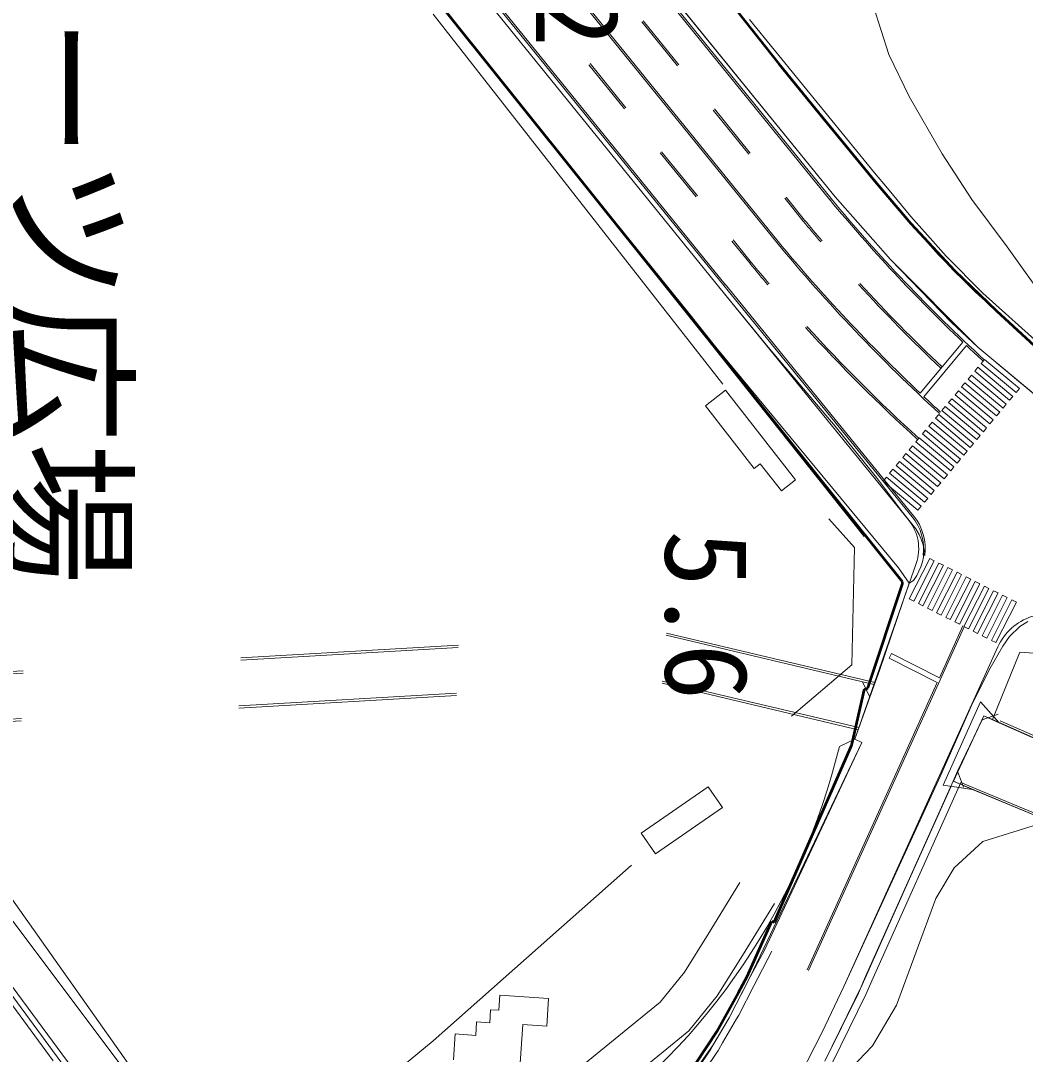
# Model space of a CAD drawing. Units: millimetres on the paper. Extents: x -1 to 831, y -18 to 611.
# Drawn here: x 282.6 to 393.3, y 242.9 to 356.7 of the extents above; entities that cross this region are included whole.
import ezdxf
from ezdxf.enums import TextEntityAlignment as Align

# ---------------------------------------------------------------- set-up
doc = ezdxf.new("R2010")
doc.units = ezdxf.units.MM
doc.linetypes.add('USER1', pattern=[48, 24, -24])
for name, color, linetype, lineweight in [('（基本）対象区域図', 52, 'Continuous', 50), ('（配置）現況', 8, 'Continuous', 9), ('（配置）現況-区画線', 8, 'Continuous', 5), ('（配置）現況-地物', 8, 'Continuous', 9), ('（配置）現況-文字', 8, 'Continuous', 9), ('（配置）現況-法表示', 8, 'Continuous', 18), ('（配置）補助', 52, 'USER1', 13), ('（配置）計画-既存表記', 8, 'Continuous', 18)]:
    doc.layers.add(name, color=color, linetype=linetype, lineweight=lineweight)
doc.styles.add('ＭＳ ゴシック', font='')
doc.styles.get('ＭＳ ゴシック').set_extended_font_data('MS Gothic')

msp = doc.modelspace()

# ---------------------------------------------------------------- linework, layer by layer
at = {"layer": '（基本）対象区域図'}
for p, q in [((379.737, 294.91), (274.46, 426.434)), ((357.673, 362.615), (366.129, 351.964)), ((366.129, 351.964), (370.121, 347.04)), ((370.121, 347.04), (376.854, 338.798)), ((376.854, 338.798), (380.636, 334.359)), ((380.636, 334.359), (385.44, 329.201)), ((385.44, 329.201), (390.065, 324.77)), ((390.065, 324.77), (395.632, 319.652)), ((379.727, 294.69), (379.737, 294.91)), ((375.912, 283.182), (379.727, 294.69)), ((374.15, 276.942), (375.554, 283.071)), ((375.554, 283.071), (375.912, 283.182)), ((365.58, 257.419), (374.15, 276.942)), ((362.639, 251.428), (365.343, 257.52)), ((365.343, 257.52), (365.58, 257.419)), ((361.677, 249.663), (362.639, 251.428)), ((359.271, 245.399), (361.677, 249.663)), ((355.713, 239.991), (359.271, 245.399))]:
    msp.add_line(p, q, dxfattribs=at)
at = {"layer": '（配置）現況'}
for p, q in [((372.309, 337.293), (335.509, 382.631)), ((327.234, 367.218), (359.647, 327.218)), ((327.234, 360.418), (356.209, 324.506)), ((376.547, 358.256), (378.234, 352.981)), ((362.072, 356.981), (375.809, 340.081)), ((378.234, 352.981), (380.459, 348.368)), ((380.459, 348.368), (384.109, 342.056)), ((384.109, 342.056), (387.372, 337.018)), ((375.809, 340.081), (377.234, 338.381)), ((377.234, 338.381), (379.822, 335.281)), ((378.397, 330.418), (372.309, 337.293)), ((387.372, 337.018), (391.259, 331.818)), ((379.822, 335.281), (381.947, 332.893)), ((381.947, 332.893), (383.709, 330.906)), ((391.259, 331.818), (396.184, 324.868)), ((385.134, 323.456), (378.397, 330.418)), ((383.709, 330.906), (387.734, 326.843)), ((359.647, 327.218), (364.934, 320.756)), ((387.734, 326.843), (394.534, 320.756)), ((356.209, 324.506), (359.184, 320.756)), ((388.009, 320.756), (385.134, 323.456)), ((359.184, 320.756), (379.284, 296.443)), ((364.934, 320.756), (372.322, 312.056)), ((396.522, 313.656), (388.009, 320.756)), ((372.322, 312.056), (376.859, 306.393)), ((376.859, 306.393), (379.734, 302.581)), ((379.734, 302.581), (381.209, 300.731)), ((381.209, 300.731), (381.572, 300.131)), ((381.572, 300.131), (381.797, 299.606)), ((381.797, 299.606), (382.009, 298.993)), ((382.009, 298.993), (382.097, 298.318)), ((382.097, 298.318), (382.034, 297.606)), ((382.034, 297.606), (381.922, 297.093)), ((379.284, 296.443), (380.472, 294.743)), ((381.747, 296.556), (381.297, 295.606)), ((381.922, 297.093), (381.747, 296.556)), ((380.947, 295.056), (380.472, 294.743)), ((381.297, 295.606), (380.947, 295.056)), ((380.472, 294.743), (377.184, 285.131)), ((392.659, 289.981), (393.547, 290.543)), ((391.522, 288.881), (392.659, 289.981)), ((390.759, 287.831), (391.522, 288.881)), ((389.222, 285.131), (390.759, 287.831)), ((389.647, 279.731), (392.659, 287.156)), ((392.659, 287.156), (396.609, 286.893)), ((377.184, 285.131), (376.134, 282.206)), ((387.309, 281.293), (389.222, 285.131)), ((376.134, 282.206), (374.484, 277.568)), ((376.134, 282.206), (374.484, 277.568)), ((383.909, 273.543), (387.309, 281.293)), ((388.484, 279.706), (390.247, 280.331)), ((388.484, 279.706), (388.672, 280.156)), ((388.484, 279.706), (388.672, 280.156)), ((388.672, 280.156), (389.647, 279.731)), ((388.672, 280.156), (389.647, 279.731)), ((385.784, 274.043), (388.484, 279.706)), ((385.784, 274.043), (388.484, 279.706)), ((385.784, 274.043), (388.484, 279.706)), ((389.647, 279.731), (406.209, 272.418)), ((375.247, 277.218), (364.522, 254.356)), ((374.484, 277.568), (375.247, 277.218)), ((373.284, 250.331), (383.909, 273.543)), ((385.322, 272.943), (385.784, 274.043)), ((385.322, 272.943), (385.784, 274.043)), ((385.784, 274.043), (386.434, 272.293)), ((375.672, 251.431), (385.322, 272.943)), ((403.597, 265.306), (385.322, 272.943)), ((395.822, 268.568), (391.384, 267.206)), ((391.384, 267.206), (388.584, 266.293)), ((388.584, 266.293), (385.422, 263.418)), ((385.422, 263.418), (383.397, 260.031)), ((383.397, 260.031), (379.084, 248.268)), ((364.522, 254.356), (362.972, 251.406)), ((362.522, 250.531), (360.872, 247.318)), ((362.972, 251.406), (362.522, 250.531)), ((374.872, 249.606), (375.672, 251.431)), ((370.872, 245.306), (373.284, 250.331)), ((371.184, 242.118), (374.872, 249.606)), ((379.084, 248.268), (376.409, 243.793)), ((360.872, 247.318), (360.634, 246.906)), ((360.634, 246.906), (359.097, 244.281)), ((369.272, 242.168), (370.872, 245.306)), ((359.097, 244.281), (358.672, 243.543)), ((376.409, 243.793), (374.109, 241.393)), ((358.397, 243.106), (357.322, 241.531)), ((358.634, 243.456), (358.397, 243.106)), ((358.672, 243.543), (358.634, 243.456))]:
    msp.add_line(p, q, dxfattribs=at)
at = {"layer": '（配置）現況-区画線'}
for p, q in [((339.301, 376.996), (371.714, 336.996)), ((339.447, 377.114), (371.859, 337.114)), ((333.474, 372.274), (365.887, 332.274)), ((333.62, 372.393), (366.032, 332.393)), ((327.647, 367.553), (360.059, 327.553)), ((327.793, 367.671), (360.205, 327.671)), ((351.017, 356.581), (354.952, 351.725)), ((351.163, 356.699), (355.098, 351.843)), ((345.187, 351.863), (349.122, 347.007)), ((345.333, 351.981), (349.267, 347.125)), ((358.887, 346.869), (362.822, 342.013)), ((359.033, 346.987), (362.967, 342.131)), ((353.056, 342.152), (356.991, 337.296)), ((353.202, 342.27), (357.137, 337.414)), ((366.756, 337.157), (368.8, 334.635)), ((366.902, 337.275), (368.946, 334.753)), ((360.926, 332.44), (362.973, 329.914)), ((361.072, 332.558), (363.119, 330.032)), ((360.059, 327.554), (380.803, 302.071)), ((360.204, 327.672), (380.949, 302.189)), ((386.368, 321.312), (381.675, 315.686)), ((386.777, 320.925), (382.085, 315.3)), ((381.997, 297.849), (382.182, 297.824)), ((369.384, 252.097), (386.536, 289.963)), ((383.788, 284.35), (386.369, 290.048)), ((378.263, 286.509), (378.516, 287.011)), ((378.516, 287.011), (383.788, 284.35)), ((383.555, 283.837), (378.263, 286.509)), ((369.214, 252.175), (383.555, 283.837))]:
    msp.add_line(p, q, dxfattribs=at)
for points in [[(388.399, 318.966), (388.759, 319.398), (392.599, 316.195), (392.238, 315.763)], [(386.958, 317.238), (387.318, 317.67), (391.158, 314.467), (390.797, 314.035)], [(387.678, 318.102), (388.038, 318.534), (391.878, 315.331), (391.518, 314.899)], [(386.237, 316.374), (386.597, 316.806), (390.437, 313.604), (390.077, 313.172)], [(385.516, 315.51), (385.877, 315.942), (389.716, 312.74), (389.356, 312.308)], [(384.075, 313.782), (384.435, 314.214), (388.275, 311.012), (387.915, 310.58)], [(384.796, 314.646), (385.156, 315.078), (388.996, 311.876), (388.635, 311.444)], [(383.355, 312.918), (383.715, 313.35), (387.555, 310.148), (387.194, 309.716)], [(382.634, 312.054), (382.994, 312.486), (386.834, 309.284), (386.474, 308.852)], [(381.913, 311.191), (382.274, 311.622), (386.113, 308.42), (385.753, 307.988)], [(380.472, 309.463), (380.833, 309.895), (384.672, 306.692), (384.312, 306.26)], [(381.193, 310.327), (381.553, 310.759), (385.393, 307.556), (385.033, 307.124)], [(379.752, 308.599), (380.112, 309.031), (383.952, 305.828), (383.591, 305.396)], [(379.031, 307.735), (379.391, 308.167), (383.231, 304.964), (382.871, 304.532)], [(377.59, 306.007), (377.95, 306.439), (381.79, 303.236), (381.43, 302.804)], [(378.311, 306.871), (378.671, 307.303), (382.511, 304.1), (382.15, 303.668)], [(382.723, 297.483), (383.227, 297.232), (380.975, 292.771), (380.473, 293.024)], [(383.728, 296.976), (384.231, 296.725), (381.979, 292.264), (381.477, 292.517)], [(384.732, 296.469), (385.236, 296.218), (382.983, 291.757), (382.481, 292.01)], [(385.736, 295.962), (386.24, 295.711), (383.988, 291.25), (383.486, 291.503)], [(386.74, 295.455), (387.244, 295.204), (384.992, 290.743), (384.49, 290.996)], [(387.745, 294.948), (388.249, 294.697), (385.996, 290.236), (385.494, 290.489)], [(388.749, 294.441), (389.253, 294.19), (387.001, 289.729), (386.498, 289.982)], [(389.753, 293.934), (390.257, 293.683), (388.005, 289.222), (387.503, 289.475)], [(390.758, 293.427), (391.261, 293.176), (389.009, 288.715), (388.507, 288.968)], [(391.762, 292.92), (392.266, 292.669), (390.013, 288.208), (389.511, 288.461)]]:
    msp.add_lwpolyline(points, close=True, dxfattribs=at)
for centre, radius, start, end in [((508.983, 450.568), 178.161, 219.60309, 226.51017), ((509.042, 450.622), 178.054, 219.60498, 227.4915), ((508.945, 450.53), 181.67, 219.59021, 220.53783), ((508.943, 450.529), 181.856, 219.58955, 220.53617), ((508.994, 450.573), 185.673, 219.57843, 227.6031), ((508.933, 450.517), 185.402, 219.57777, 226.65509), ((508.929, 450.511), 189.333, 219.56541, 220.473), ((508.932, 450.514), 189.15, 219.56607, 220.47457), ((508.943, 450.529), 181.856, 222.50735, 226.58637), ((508.945, 450.53), 181.67, 222.51103, 226.58266), ((508.929, 450.511), 189.333, 222.36618, 227.65586), ((508.932, 450.514), 189.15, 222.36958, 227.65328), ((509.22, 450.803), 178.495, 226.68788, 227.49153), ((509.204, 450.787), 185.785, 226.82526, 227.59729), ((376.514, 298.579), 5.531, 352.41816, 39.14777), ((376.514, 298.579), 5.719, 352.41816, 39.14777)]:
    msp.add_arc(centre, radius, start, end, dxfattribs=at)
at = {"layer": '（配置）現況-地物'}
for p, q in [((358.022, 314.293), (360.234, 316.018)), ((360.234, 316.018), (367.947, 306.156)), ((363.397, 307.406), (358.022, 314.293)), ((364.072, 307.918), (363.397, 307.406)), ((366.397, 304.931), (364.072, 307.918)), ((367.947, 306.156), (366.397, 304.931)), ((296.156, 238.374), (251.984, 297.206)), ((252.522, 288.931), (287.459, 241.506)), ((376.134, 282.206), (375.334, 283.893)), ((374.484, 277.568), (372.797, 276.781)), ((350.934, 267.243), (358.347, 272.331)), ((358.347, 272.331), (359.922, 270.043)), ((359.922, 270.043), (352.522, 264.943)), ((352.522, 264.943), (350.934, 267.243)), ((361.834, 261.793), (358.334, 256.093)), ((365.622, 259.481), (362.122, 253.768)), ((358.334, 256.093), (355.722, 251.906)), ((362.122, 253.768), (359.334, 249.331)), ((355.722, 251.906), (353.059, 248.606)), ((335.272, 247.718), (335.397, 249.393)), ((335.397, 249.393), (340.759, 249.006)), ((359.334, 249.331), (356.209, 245.456)), ((340.759, 249.006), (340.547, 245.956)), ((353.059, 248.606), (344.534, 241.693)), ((334.272, 246.356), (334.372, 247.781)), ((334.372, 247.781), (335.272, 247.718)), ((332.734, 244.956), (332.834, 246.443)), ((332.834, 246.443), (334.272, 246.356)), ((337.934, 246.156), (337.572, 240.843)), ((340.547, 245.956), (337.934, 246.156)), ((330.272, 242.256), (330.472, 245.131)), ((330.472, 245.131), (332.734, 244.956)), ((356.209, 245.456), (347.347, 238.256))]:
    msp.add_line(p, q, dxfattribs=at)
at = {"layer": '（配置）現況-法表示'}
for p, q in [((328.06, 357.423), (359.96, 316.673)), ((362.898, 356.848), (376.635, 339.948)), ((376.635, 339.948), (378.06, 338.248)), ((378.06, 338.248), (380.648, 335.148)), ((380.648, 335.148), (382.773, 332.761)), ((382.773, 332.761), (384.535, 330.773)), ((384.535, 330.773), (388.56, 326.711)), ((388.56, 326.711), (395.36, 320.623)), ((371.61, 301.848), (374.448, 298.698)), ((374.448, 298.698), (374.135, 285.773)), ((288.285, 241.373), (253.348, 288.798)), ((374.135, 285.773), (367.523, 280.098)), ((390.473, 279.598), (407.035, 272.286)), ((386.148, 272.811), (376.498, 251.298)), ((404.423, 265.173), (386.148, 272.811)), ((296.985, 238.336), (278.11, 264.998)), ((349.873, 263.698), (328.06, 244.373)), ((365.348, 254.223), (363.798, 251.273)), ((363.798, 251.273), (363.348, 250.398)), ((376.498, 251.298), (375.698, 249.473)), ((363.348, 250.398), (361.698, 247.186)), ((375.698, 249.473), (372.01, 241.986)), ((361.698, 247.186), (361.46, 246.773)), ((361.46, 246.773), (359.923, 244.148)), ((328.06, 244.373), (315.835, 234.273)), ((359.923, 244.148), (359.498, 243.411)), ((359.223, 242.973), (358.148, 241.398)), ((359.46, 243.323), (359.223, 242.973)), ((359.498, 243.411), (359.46, 243.323))]:
    msp.add_line(p, q, dxfattribs=at)
at = {"layer": '（配置）補助'}
for points in [[(247.1, 285.33), (258.948, 283.713), (353.74, 289.269), (376.669, 283.834)], [(246.785, 285.12), (258.939, 283.462), (353.718, 289.018), (376.586, 283.597)], [(241.382, 281.532), (245.497, 279.998), (258.735, 278.191), (353.256, 283.732), (374.848, 278.613)], [(241.639, 281.703), (245.558, 280.241), (258.745, 278.442), (353.278, 283.983), (374.931, 278.85)]]:
    msp.add_lwpolyline(points, dxfattribs=at)
at = {"layer": '（配置）計画-既存表記'}
for p, q in [((375.513, 299.894), (275.415, 425.888)), ((327.234, 367.218), (359.647, 327.218)), ((359.647, 327.218), (380.391, 301.735)), ((389.119, 319.83), (392.959, 316.627)), ((374.484, 277.568), (381.235, 296.933)), ((250.71, 291.389), (287.459, 241.506)), ((252.372, 288.081), (286.211, 242.146)), ((373.284, 250.331), (390.228, 287.736)), ((389.647, 279.731), (392.659, 287.156)), ((392.659, 287.156), (396.609, 286.893)), ((385.491, 273.308), (388.672, 280.156)), ((388.672, 280.156), (389.647, 279.731)), ((390.364, 279.37), (406.209, 272.418)), ((375.247, 277.218), (362.972, 251.406)), ((374.49, 277.566), (372.797, 276.781)), ((375.247, 277.218), (374.49, 277.566)), ((380.497, 262.187), (385.088, 272.387)), ((403.597, 265.306), (387.445, 272.042)), ((375.272, 250.518), (380.497, 262.187)), ((362.972, 251.406), (360.634, 246.906)), ((371.184, 242.118), (375.272, 250.518)), ((360.634, 246.906), (358.884, 243.912)), ((358.884, 243.912), (356.497, 240.506))]:
    msp.add_line(p, q, dxfattribs=at)
for points in [[(452.862, 279.79), (414.172, 301.606), (407.522, 305.556), (400.584, 310.581), (396.522, 313.656), (388.009, 320.756), (378.397, 330.418), (372.309, 337.293), (335.509, 382.631), (327.234, 392.993), (317.859, 404.743), (294.43, 434.096)], [(311.557, 419.664), (344.459, 378.881), (362.072, 356.981), (375.809, 340.081), (377.234, 338.381), (379.822, 335.281), (381.947, 332.893), (383.709, 330.906), (387.734, 326.843), (394.534, 320.756), (399.472, 316.581), (404.084, 313.206), (409.622, 309.143), (417.434, 304.281), (420.459, 302.468)], [(373.284, 250.331), (370.872, 245.306), (369.272, 242.168), (368.584, 240.918), (367.034, 238.093), (365.184, 235.193), (363.397, 232.831), (361.409, 230.568), (359.409, 228.293), (357.422, 226.293), (355.859, 224.931), (353.534, 223.156), (351.047, 221.443), (347.922, 219.456)]]:
    msp.add_lwpolyline(points, dxfattribs=at)
msp.add_lwpolyline([(385.336, 272.937), (387.445, 272.042), (384.207, 272.516), (388.335, 281.677), (390.364, 279.37), (388.672, 280.156)], close=True, dxfattribs=at)
for centre, radius, start, end in [((376.514, 298.579), 5, 340.78057, 39.14777), ((395.921, 285.157), 6.25, 61.2363, 155.63103), ((301.069, 294.01), 73.75, 305.40383, 346.48229)]:
    msp.add_arc(centre, radius, start, end, dxfattribs=at)

# ---------------------------------------------------------------- texts
at = {"layer": '（配置）現況-文字', "style": 'ＭＳ ゴシック'}
for s, height, p in [('スポーツ広場', 11.46, (278.772, 388.406)), ('4.2', 9.164, (336.609, 372.531)), ('5.6', 9.164, (350.859, 300.581))]:
    msp.add_text(s, height=height, rotation=270, dxfattribs=at).set_placement(p, align=Align.BOTTOM_LEFT)

doc.saveas('drawing.dxf')
